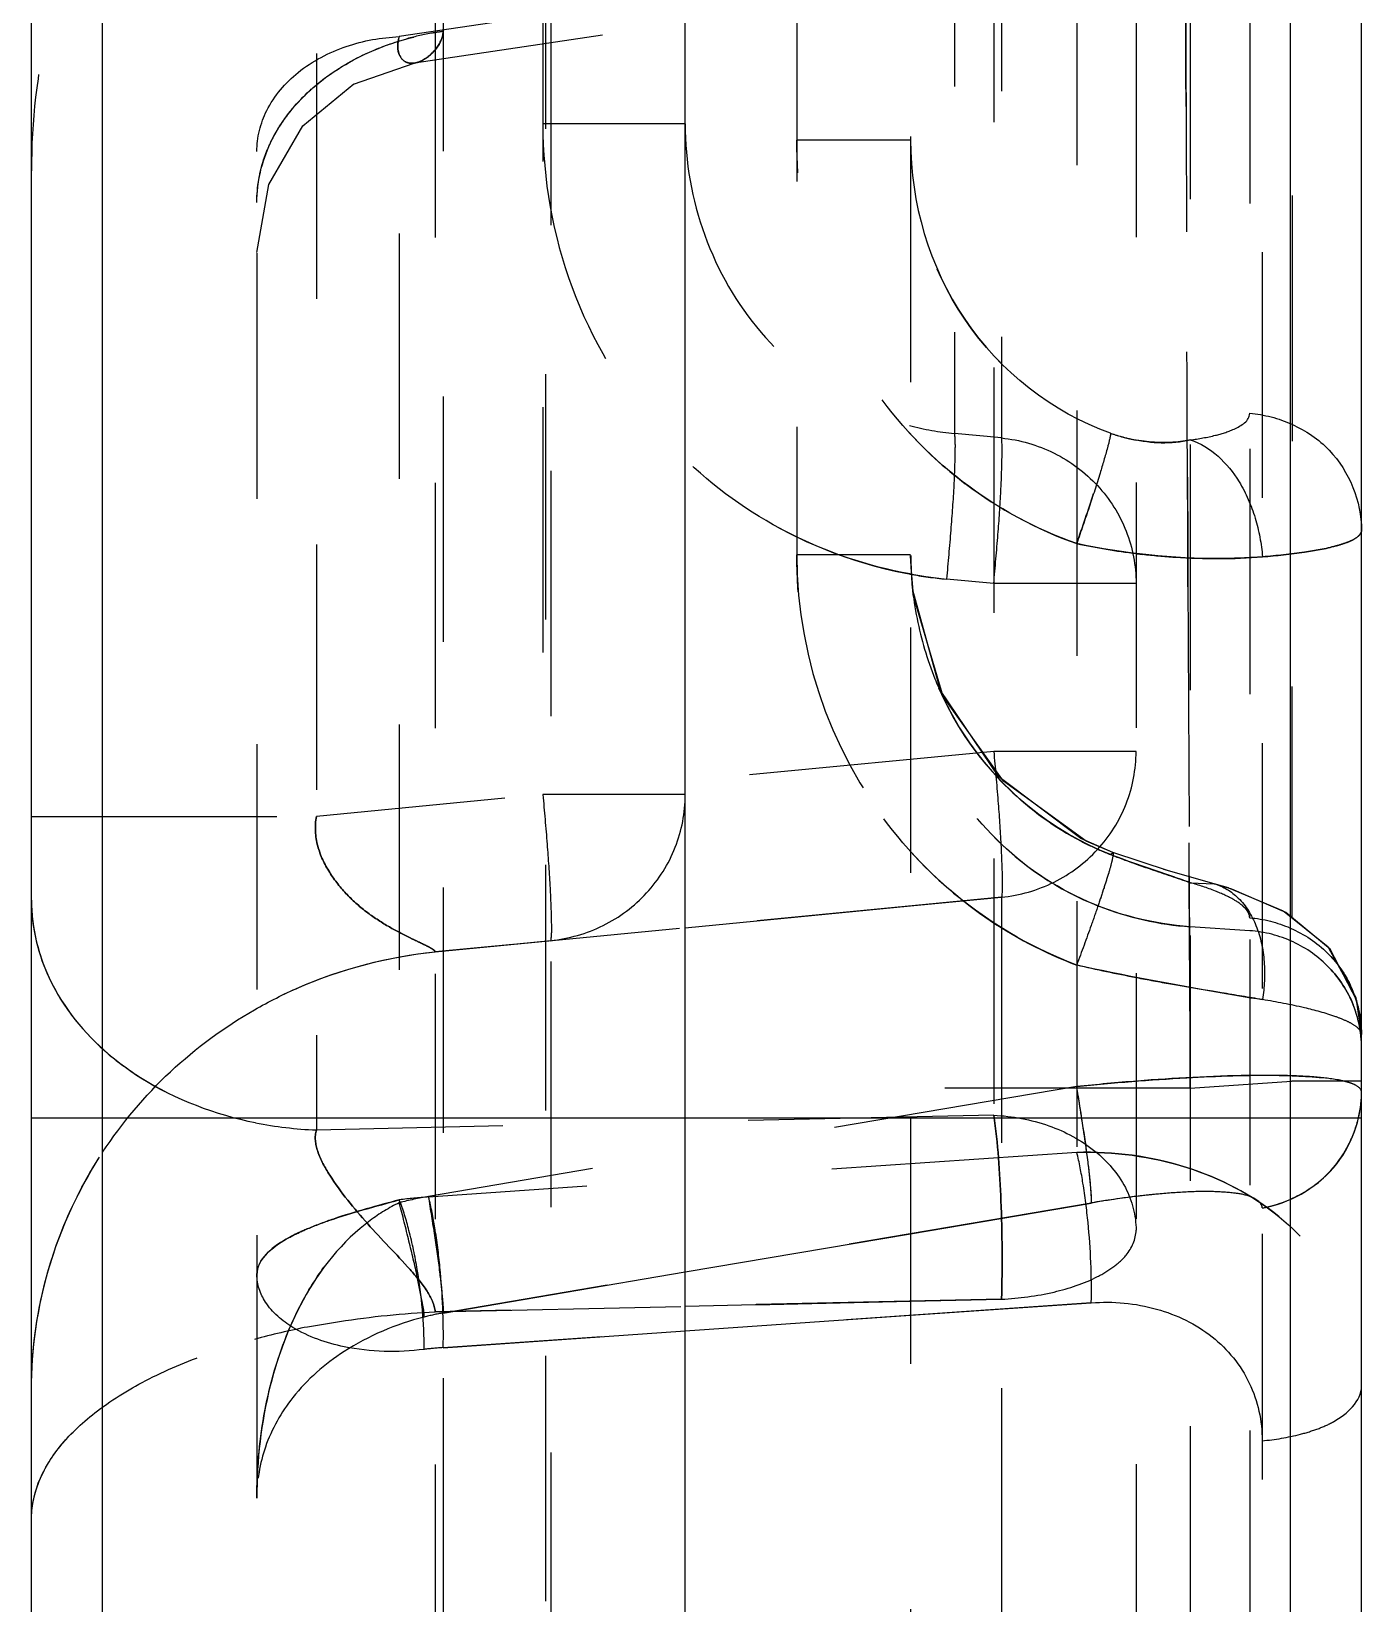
# Model space of a CAD drawing. Header units: millimetres. Extents: x 1727 to 4210, y -6182 to 759.
# Drawn here: x 3012.46 to 3021.31, y -448.94 to -438.48 of the extents above; entities that cross this region are included whole.
import ezdxf

# ---------------------------------------------------------------- set-up
doc = ezdxf.new("R2010")
doc.units = ezdxf.units.MM
doc.header["$LTSCALE"] = 16.335
doc.linetypes.add('HIDDEN', pattern=[0.2, 0.1, -0.1])
doc.layers.get('0').update_dxf_attribs({"linetype": 'CONTINUOUS'})
doc.layers.add('DEFAULT_2', color=8, linetype='HIDDEN')

msp = doc.modelspace()

# ---------------------------------------------------------------- linework, layer by layer
at = {"color": 7, "linetype": 'Continuous'}
for p, q in [((3016.811, -591.714), (3016.811, -415.714)), ((3012.931, -593.711), (3012.935, -415.917)), ((3020.838, -591.503), (3020.838, -415.925)), ((3012.461, -593.626), (3012.461, -416.416)), ((3021.311, -591.003), (3021.311, -416.424)), ((3021.311, -445.714), (3012.461, -445.714))]:
    msp.add_line(p, q, dxfattribs=at)
at = {"layer": 'DEFAULT_2', "color": 8, "linetype": 'HIDDEN'}
for p, q in [((3015.881, -417.893), (3015.881, -589.534)), ((3018.311, -419.579), (3018.311, -587.849)), ((3014.909, -420.224), (3014.909, -446.277)), ((3020.86, -423.239), (3020.847, -444.381)), ((3013.961, -423.623), (3013.961, -577.455)), ((3020.172, -428.163), (3020.172, -589.844)), ((3020.567, -428.191), (3020.567, -581.852)), ((3015.916, -428.337), (3015.916, -474.381)), ((3015.148, -428.418), (3015.148, -581.625)), ((3020.65, -430.15), (3020.65, -579.893)), ((3015.201, -431.11), (3015.201, -578.932)), ((3014.357, -432.094), (3014.357, -445.793)), ((3019.416, -434.47), (3019.416, -445.942)), ((3017.553, -434.579), (3017.553, -441.965)), ((3018.602, -437.215), (3018.602, -441.157)), ((3018.916, -437.246), (3018.916, -441.187)), ((3018.864, -437.451), (3018.864, -445.695)), ((3015.864, -437.714), (3015.864, -443.561)), ((3019.416, -437.844), (3014.909, -438.516)), ((3019.492, -438.023), (3015.009, -438.692)), ((3019.811, -438.216), (3019.811, -457.061)), ((3014.604, -438.832), (3015.008, -438.692)), ((3016.811, -439.097), (3015.864, -439.097)), ((3018.311, -439.205), (3017.553, -439.205)), ((3018.916, -441.187), (3018.602, -441.157)), ((3018.311, -441.965), (3017.553, -441.965)), ((3018.328, -442.231), (3018.311, -441.97)), ((3018.323, -442.189), (3018.311, -441.97)), ((3018.864, -442.156), (3018.55, -442.126)), ((3019.811, -442.156), (3018.864, -442.156)), ((3020.156, -442.139), (3020.165, -444.102)), ((3018.509, -442.868), (3018.326, -442.199)), ((3018.898, -443.442), (3018.509, -442.868)), ((3018.864, -443.273), (3014.357, -443.706)), ((3019.811, -443.273), (3018.864, -443.273)), ((3019.443, -443.852), (3018.898, -443.442)), ((3016.811, -443.561), (3015.864, -443.561)), ((3012.461, -443.706), (3014.357, -443.706)), ((3019.656, -443.946), (3019.443, -443.852)), ((3019.656, -443.946), (3019.48, -443.87)), ((3019.642, -443.96), (3019.656, -443.946)), ((3020.026, -444.069), (3019.656, -443.946)), ((3020.331, -444.154), (3019.996, -444.06)), ((3020.165, -444.102), (3020.165, -444.15)), ((3020.165, -444.15), (3020.172, -445.515)), ((3020.172, -444.147), (3020.331, -444.154)), ((3020.425, -444.182), (3020.331, -444.154)), ((3020.449, -444.19), (3020.331, -444.154)), ((3018.916, -444.244), (3015.148, -444.607)), ((3018.311, -444.302), (3018.916, -444.244)), ((3018.916, -444.244), (3018.916, -457.651)), ((3020.791, -444.336), (3020.429, -444.184)), ((3016.811, -444.447), (3018.311, -444.302)), ((3021.09, -444.576), (3020.797, -444.341)), ((3015.148, -444.607), (3016.811, -444.447)), ((3020.567, -444.467), (3020.172, -444.44)), ((3015.148, -444.607), (3015.916, -444.532)), ((3021.277, -444.917), (3021.094, -444.583)), ((3021.281, -444.932), (3021.102, -444.59)), ((3021.311, -445.151), (3021.278, -444.927)), ((3021.311, -445.151), (3021.281, -444.932)), ((3021.311, -445.15), (3021.311, -445.158)), ((3019.416, -445.504), (3015.104, -446.235)), ((3020.172, -445.515), (3018.311, -445.515)), ((3020.172, -445.515), (3020.846, -445.468)), ((3021.311, -445.468), (3020.846, -445.468)), ((3018.864, -445.695), (3014.357, -445.793)), ((3019.416, -445.942), (3015.104, -446.239)), ((3019.513, -446.279), (3015.201, -447.011)), ((3018.311, -446.483), (3019.513, -446.279)), ((3016.811, -446.737), (3018.311, -446.483)), ((3015.201, -447.011), (3016.811, -446.737)), ((3018.916, -446.919), (3015.148, -447.003)), ((3015.148, -447.003), (3016.811, -446.966)), ((3019.513, -446.943), (3015.201, -447.242)), ((3018.311, -446.932), (3018.916, -446.918)), ((3018.311, -447.026), (3019.513, -446.943)), ((3016.811, -447.13), (3018.311, -447.026)), ((3015.201, -447.242), (3016.811, -447.13))]:
    msp.add_line(p, q, dxfattribs=at)
for points in [[(3013.961, -439.953), (3014.041, -439.501), (3014.268, -439.11), (3014.606, -438.831)], [(3019.48, -443.87), (3018.928, -443.472), (3018.528, -442.907), (3018.328, -442.231)], [(3021.102, -444.59), (3020.808, -444.346), (3020.449, -444.19)]]:
    msp.add_lwpolyline(points, dxfattribs=at)
for centre, radius, start, end in [((3015.452, -440.334), 1.87, 99.8967, 105.2531), ((3015.455, -440.348), 1.884, 97.7573, 99.906), ((3020.359, -439.266), 2.791, 222.0852, 232.8782), ((3018.772, -439.328), 1.837, 255.2051, 264.69), ((3020.005, -440.13), 1.088, 250.4786, 259.7473), ((3005.519, -437.003), 14.731, 340.6234, 341.9904), ((3020.502, -441.966), 2.948, 179.9739, 221.3349), ((3020.506, -441.963), 2.194, 180.1808, 191.1805), ((3020.389, -437.283), 4.709, 258.0718, 262.9606), ((3020.371, -437.426), 4.565, 262.9698, 263.4837), ((3018.825, -439.247), 2.893, 259.6738, 264.5421), ((3020.526, -441.961), 2.214, 191.1643, 201.9889), ((3020.492, -441.974), 2.178, 201.9838, 208.4162), ((3020.44, -442.001), 2.12, 208.4458, 225.8961), ((3020.294, -442.438), 2.003, 223.8144, 248.5705), ((3020.361, -442.117), 1.979, 242.4425, 244.0759), ((3020.346, -442.148), 1.944, 244.0675, 248.7673), ((3020.313, -442.394), 2.051, 248.5699, 266.0646), ((3022.462, -431.154), 13.879, 257.3231, 258.9962), ((3020.553, -445.158), 0.758, 0.6452, 25.9794), ((3020.541, -445.247), 0.77, 6.9962, 21.936), ((3020.556, -445.245), 0.756, 0.0207, 6.9933), ((3020.941, -459.977), 14.553, 94.4197, 96.0167), ((3005.43, -447.872), 14.185, 8.1793, 9.6121), ((3014.46, -443.216), 2.579, 258.6421, 267.7), ((3020.494, -445.523), 0.819, 333.2353, 346.9488), ((3015.478, -448.446), 2.242, 99.616, 104.7112), ((3015.328, -449.522), 3.291, 93.9025, 97.3083), ((3020.581, -452.539), 6.351, 96.9145, 99.6828), ((3020.453, -451.485), 5.289, 95.3416, 96.9153), ((3015.236, -451.936), 4.922, 100.9815, 105.2062), ((3015.439, -448.43), 1.439, 99.531, 104.7065), ((3015.315, -449.16), 1.922, 93.4122, 97.217)]:
    msp.add_arc(centre, radius, start, end, dxfattribs=at)
for points, knots in [([(3020.172, -445.515), (3020.163, -443.699), (3020.147, -440.135), (3020.132, -435.745), (3020.123, -432.388), (3020.118, -430.044), (3020.115, -427.849), (3020.114, -425.824), (3020.115, -423.989), (3020.118, -422.362), (3020.122, -421.143), (3020.126, -420.283), (3020.129, -419.729), (3020.133, -419.236), (3020.137, -418.807), (3020.142, -418.442), (3020.147, -418.142), (3020.152, -417.933), (3020.156, -417.8), (3020.158, -417.723), (3020.162, -417.666), (3020.164, -417.621), (3020.168, -417.601), (3020.169, -417.584), (3020.172, -417.584)], [0, 0, 0, 0, 0.195101, 0.382727, 0.471458, 0.555661, 0.634501, 0.707225, 0.773121, 0.831567, 0.881986, 0.904037, 0.923908, 0.941548, 0.956922, 0.969997, 0.980743, 0.989131, 0.992435, 0.995143, 0.997253, 0.998765, 0.999677, 1, 1, 1, 1]), ([(3014.357, -436.279), (3014.049, -436.369), (3013.474, -436.712), (3012.88, -437.501), (3012.535, -438.426), (3012.461, -439.081), (3012.461, -439.408)], [0, 0, 0, 0, 0.246954, 0.49707, 0.748354, 1, 1, 1, 1]), ([(3020.14, -438.182), (3020.142, -438.508), (3020.147, -439.827), (3020.152, -441.146), (3020.156, -442.139)], [0, 0, 0, 0, 0.247124, 1, 1, 1, 1]), ([(3013.961, -439.619), (3013.961, -439.484), (3014.029, -439.2), (3014.305, -438.847), (3014.712, -438.592), (3015.033, -438.504), (3015.201, -438.481)], [0, 0, 0, 0, 0.2225, 0.460597, 0.721137, 1, 1, 1, 1]), ([(3013.961, -439.281), (3013.961, -439.187), (3014.013, -438.982), (3014.232, -438.729), (3014.549, -438.564), (3014.789, -438.521), (3014.909, -438.516)], [0, 0, 0, 0, 0.211313, 0.457698, 0.730374, 1, 1, 1, 1]), ([(3014.909, -438.516), (3014.895, -438.562), (3014.892, -438.64), (3014.958, -438.693), (3014.992, -438.694), (3015.008, -438.692)], [0, 0, 0, 0, 0.597252, 0.799075, 1, 1, 1, 1]), ([(3014.907, -438.631), (3014.904, -438.624), (3014.894, -438.586), (3014.9, -438.546), (3014.909, -438.516)], [0, 0, 0, 0, 0.206537, 1, 1, 1, 1]), ([(3015.201, -438.481), (3015.198, -438.535), (3015.142, -438.628), (3015.053, -438.685), (3015.008, -438.692)], [0, 0, 0, 0, 0.541541, 1, 1, 1, 1]), ([(3014.312, -438.876), (3014.341, -438.85), (3014.462, -438.748), (3014.601, -438.668), (3014.71, -438.619)], [0, 0, 0, 0, 0.242376, 1, 1, 1, 1]), ([(3015.008, -438.692), (3014.988, -438.695), (3014.942, -438.69), (3014.914, -438.652), (3014.907, -438.631)], [0, 0, 0, 0, 0.475902, 1, 1, 1, 1]), ([(3015.008, -438.692), (3015.021, -438.69), (3015.076, -438.673), (3015.123, -438.634), (3015.151, -438.599)], [0, 0, 0, 0, 0.218484, 1, 1, 1, 1]), ([(3014.052, -439.222), (3014.067, -439.191), (3014.136, -439.063), (3014.231, -438.95), (3014.312, -438.876)], [0, 0, 0, 0, 0.2423, 1, 1, 1, 1]), ([(3015.864, -439.097), (3015.864, -439.465), (3015.995, -440.209), (3016.571, -441.179), (3017.458, -441.878), (3018.184, -442.091), (3018.55, -442.126)], [0, 0, 0, 0, 0.250238, 0.500328, 0.750236, 1, 1, 1, 1]), ([(3016.811, -439.097), (3016.811, -439.348), (3016.9, -439.851), (3017.278, -440.514), (3017.872, -440.986), (3018.358, -441.134), (3018.602, -441.157)], [0, 0, 0, 0, 0.252827, 0.503517, 0.752387, 1, 1, 1, 1]), ([(3013.961, -439.617), (3013.961, -439.516), (3013.985, -439.379), (3014.037, -439.254), (3014.052, -439.222)], [0, 0, 0, 0, 0.74527, 1, 1, 1, 1]), ([(3019.416, -441.89), (3019.143, -441.794), (3018.626, -441.512), (3018.021, -440.871), (3017.64, -440.077), (3017.553, -439.494), (3017.553, -439.205)], [0, 0, 0, 0, 0.249822, 0.499743, 0.749831, 1, 1, 1, 1]), ([(3018.311, -439.205), (3018.311, -439.62), (3018.554, -440.468), (3019.255, -441.018), (3019.642, -441.156)], [0, 0, 0, 0, 0.502735, 1, 1, 1, 1]), ([(3019.642, -441.156), (3019.255, -441.018), (3018.554, -440.468), (3018.311, -439.62), (3018.311, -439.205)], [0, 0, 0, 0, 0.497265, 1, 1, 1, 1]), ([(3020.172, -441.2), (3020.228, -441.193), (3020.329, -441.174), (3020.464, -441.135), (3020.567, -441.073), (3020.567, -441.023)], [0, 0, 0, 0, 0.379491, 0.671491, 1, 1, 1, 1]), ([(3020.567, -441.023), (3020.663, -441.03), (3020.859, -441.083), (3021.187, -441.303), (3021.311, -441.61), (3021.311, -441.801)], [0, 0, 0, 0, 0.247902, 0.50835, 1, 1, 1, 1]), ([(3018.602, -441.157), (3018.607, -441.197), (3018.606, -441.312), (3018.599, -441.526), (3018.578, -441.809), (3018.56, -442.017), (3018.55, -442.126)], [0, 0, 0, 0, 0.12538, 0.352826, 0.662672, 1, 1, 1, 1]), ([(3018.602, -441.157), (3018.607, -441.197), (3018.606, -441.312), (3018.599, -441.526), (3018.578, -441.809), (3018.56, -442.017), (3018.55, -442.126)], [0, 0, 0, 0, 0.12538, 0.352826, 0.662671, 1, 1, 1, 1]), ([(3018.864, -442.156), (3018.874, -442.047), (3018.892, -441.841), (3018.912, -441.561), (3018.919, -441.347), (3018.921, -441.23), (3018.916, -441.187)], [0, 0, 0, 0, 0.337989, 0.638569, 0.867406, 1, 1, 1, 1]), ([(3018.916, -441.187), (3019.036, -441.199), (3019.275, -441.268), (3019.57, -441.488), (3019.766, -441.798), (3019.811, -442.038), (3019.811, -442.156)], [0, 0, 0, 0, 0.252945, 0.504026, 0.752796, 1, 1, 1, 1]), ([(3019.642, -441.156), (3019.638, -441.188), (3019.614, -441.277), (3019.567, -441.441), (3019.497, -441.654), (3019.444, -441.81), (3019.416, -441.89)], [0, 0, 0, 0, 0.126808, 0.357148, 0.666775, 1, 1, 1, 1]), ([(3019.642, -441.156), (3019.689, -441.172), (3019.861, -441.22), (3020.046, -441.228), (3020.172, -441.2)], [0, 0, 0, 0, 0.278023, 1, 1, 1, 1]), ([(3020.172, -441.2), (3020.145, -441.206), (3020.026, -441.224), (3019.904, -441.217), (3019.812, -441.201)], [0, 0, 0, 0, 0.22428, 1, 1, 1, 1]), ([(3020.172, -441.2), (3020.308, -441.243), (3020.489, -441.424), (3020.611, -441.716), (3020.646, -441.891), (3020.652, -441.978)], [0, 0, 0, 0, 0.448091, 0.724582, 1, 1, 1, 1]), ([(3018.307, -442.092), (3018.025, -442.041), (3017.472, -441.854), (3016.999, -441.513), (3016.793, -441.313)], [0, 0, 0, 0, 0.500094, 1, 1, 1, 1]), ([(3021.311, -441.801), (3021.311, -441.825), (3021.271, -441.859), (3021.21, -441.885), (3021.097, -441.92), (3020.91, -441.953), (3020.746, -441.97), (3020.652, -441.978)], [0, 0, 0, 0, 0.100345, 0.185034, 0.296514, 0.599245, 1, 1, 1, 1]), ([(3020.652, -441.978), (3020.746, -441.97), (3020.91, -441.953), (3021.097, -441.92), (3021.21, -441.885), (3021.271, -441.859), (3021.311, -441.825), (3021.311, -441.801)], [0, 0, 0, 0, 0.400755, 0.703486, 0.814966, 0.899654, 1, 1, 1, 1]), ([(3019.416, -444.695), (3019.143, -444.592), (3018.626, -444.298), (3018.024, -443.645), (3017.641, -442.844), (3017.553, -442.257), (3017.553, -441.965)], [0, 0, 0, 0, 0.249834, 0.499789, 0.749866, 1, 1, 1, 1]), ([(3019.642, -443.96), (3019.255, -443.81), (3018.562, -443.243), (3018.312, -442.39), (3018.311, -441.97)], [0, 0, 0, 0, 0.497715, 1, 1, 1, 1]), ([(3020.652, -441.978), (3020.562, -441.985), (3020.148, -442.002), (3019.732, -441.957), (3019.416, -441.89)], [0, 0, 0, 0, 0.219776, 1, 1, 1, 1]), ([(3019.853, -441.961), (3019.925, -441.969), (3020.191, -441.993), (3020.459, -441.994), (3020.652, -441.978)], [0, 0, 0, 0, 0.272443, 1, 1, 1, 1]), ([(3020.172, -444.44), (3019.924, -444.423), (3019.432, -444.298), (3018.817, -443.859), (3018.407, -443.23), (3018.311, -442.738), (3018.311, -442.496)], [0, 0, 0, 0, 0.252965, 0.5041, 0.752866, 1, 1, 1, 1]), ([(3018.864, -443.273), (3018.874, -443.383), (3018.892, -443.59), (3018.912, -443.871), (3018.92, -444.085), (3018.922, -444.202), (3018.916, -444.244)], [0, 0, 0, 0, 0.339206, 0.640452, 0.868954, 1, 1, 1, 1]), ([(3018.916, -444.244), (3019.036, -444.232), (3019.275, -444.163), (3019.57, -443.942), (3019.766, -443.632), (3019.811, -443.392), (3019.811, -443.273)], [0, 0, 0, 0, 0.252752, 0.503762, 0.752613, 1, 1, 1, 1]), ([(3015.864, -443.561), (3015.874, -443.671), (3015.892, -443.878), (3015.912, -444.16), (3015.92, -444.374), (3015.922, -444.491), (3015.916, -444.533)], [0, 0, 0, 0, 0.339613, 0.641074, 0.869466, 1, 1, 1, 1]), ([(3015.916, -444.533), (3016.036, -444.52), (3016.275, -444.452), (3016.57, -444.231), (3016.766, -443.921), (3016.811, -443.68), (3016.811, -443.561)], [0, 0, 0, 0, 0.252688, 0.503674, 0.752552, 1, 1, 1, 1]), ([(3014.357, -443.706), (3014.345, -443.771), (3014.354, -443.906), (3014.439, -444.081), (3014.556, -444.229), (3014.694, -444.349), (3014.837, -444.441), (3014.954, -444.502), (3015.039, -444.542), (3015.089, -444.566), (3015.125, -444.585), (3015.144, -444.599), (3015.148, -444.607)], [0, 0, 0, 0, 0.153683, 0.304485, 0.451371, 0.593467, 0.728639, 0.850448, 0.903323, 0.947676, 0.980612, 1, 1, 1, 1]), ([(3015.148, -444.607), (3015.144, -444.599), (3015.125, -444.585), (3015.089, -444.566), (3015.039, -444.542), (3014.954, -444.502), (3014.837, -444.441), (3014.694, -444.349), (3014.556, -444.229), (3014.439, -444.081), (3014.354, -443.906), (3014.345, -443.771), (3014.357, -443.706)], [0, 0, 0, 0, 0.019388, 0.052324, 0.096677, 0.149552, 0.271361, 0.406533, 0.548629, 0.695515, 0.846317, 1, 1, 1, 1]), ([(3018.288, -443.914), (3018.44, -444.087), (3018.788, -444.397), (3019.2, -444.614), (3019.416, -444.695)], [0, 0, 0, 0, 0.50028, 1, 1, 1, 1]), ([(3019.656, -443.946), (3019.661, -443.948), (3019.655, -443.977), (3019.649, -444.014), (3019.626, -444.091), (3019.596, -444.187), (3019.557, -444.304), (3019.497, -444.476), (3019.449, -444.607), (3019.416, -444.695)], [0, 0, 0, 0, 0.020129, 0.078124, 0.174648, 0.307016, 0.467233, 0.643345, 1, 1, 1, 1]), ([(3019.656, -443.946), (3019.661, -443.948), (3019.655, -443.977), (3019.649, -444.014), (3019.626, -444.091), (3019.596, -444.186), (3019.557, -444.304), (3019.497, -444.476), (3019.449, -444.607), (3019.416, -444.695)], [0, 0, 0, 0, 0.020101, 0.078073, 0.174587, 0.306958, 0.467188, 0.643318, 1, 1, 1, 1]), ([(3020.172, -444.147), (3020.133, -444.133), (3019.956, -444.072), (3019.778, -444.013), (3019.642, -443.96)], [0, 0, 0, 0, 0.219418, 1, 1, 1, 1]), ([(3019.812, -444.023), (3019.845, -444.035), (3019.965, -444.076), (3020.085, -444.116), (3020.172, -444.147)], [0, 0, 0, 0, 0.272538, 1, 1, 1, 1]), ([(3020.567, -444.381), (3020.567, -444.359), (3020.537, -444.308), (3020.453, -444.252), (3020.328, -444.195), (3020.228, -444.163), (3020.172, -444.147)], [0, 0, 0, 0, 0.13635, 0.342571, 0.631255, 1, 1, 1, 1]), ([(3020.331, -444.154), (3020.391, -444.171), (3020.511, -444.246), (3020.625, -444.437), (3020.674, -444.674), (3020.665, -444.842), (3020.652, -444.925)], [0, 0, 0, 0, 0.205279, 0.447178, 0.721553, 1, 1, 1, 1]), ([(3012.461, -444.263), (3012.461, -444.451), (3012.566, -444.864), (3013.005, -445.37), (3013.638, -445.698), (3014.118, -445.783), (3014.357, -445.793)], [0, 0, 0, 0, 0.21232, 0.459254, 0.731606, 1, 1, 1, 1]), ([(3012.461, -444.263), (3012.461, -444.444), (3012.556, -444.838), (3012.813, -445.149), (3012.972, -445.286)], [0, 0, 0, 0, 0.463562, 1, 1, 1, 1]), ([(3020.52, -444.301), (3020.527, -444.307), (3020.549, -444.329), (3020.567, -444.359), (3020.567, -444.381)], [0, 0, 0, 0, 0.30616, 1, 1, 1, 1]), ([(3020.567, -444.381), (3020.66, -444.387), (3020.85, -444.437), (3021.101, -444.602), (3021.27, -444.856), (3021.31, -445.055), (3021.311, -445.151)], [0, 0, 0, 0, 0.237968, 0.49372, 0.754214, 1, 1, 1, 1]), ([(3021.311, -445.244), (3021.311, -445.147), (3021.273, -444.951), (3021.109, -444.699), (3020.863, -444.524), (3020.666, -444.473), (3020.567, -444.467)], [0, 0, 0, 0, 0.247134, 0.4959, 0.747035, 1, 1, 1, 1]), ([(3012.461, -447.521), (3012.461, -447.173), (3012.596, -446.446), (3013.192, -445.498), (3014.094, -444.839), (3014.803, -444.642), (3015.148, -444.607)], [0, 0, 0, 0, 0.241899, 0.500441, 0.758963, 1, 1, 1, 1]), ([(3013.945, -444.993), (3014.041, -444.938), (3014.419, -444.747), (3014.837, -444.639), (3015.148, -444.607)], [0, 0, 0, 0, 0.26103, 1, 1, 1, 1]), ([(3020.652, -444.925), (3020.561, -444.91), (3020.148, -444.842), (3019.735, -444.767), (3019.416, -444.695)], [0, 0, 0, 0, 0.220091, 1, 1, 1, 1]), ([(3019.813, -444.778), (3019.889, -444.793), (3020.168, -444.845), (3020.448, -444.891), (3020.652, -444.925)], [0, 0, 0, 0, 0.272141, 1, 1, 1, 1]), ([(3012.935, -445.941), (3013.063, -445.746), (3013.366, -445.386), (3013.744, -445.108), (3013.945, -444.993)], [0, 0, 0, 0, 0.501757, 1, 1, 1, 1]), ([(3021.311, -445.158), (3021.311, -445.134), (3021.271, -445.097), (3021.209, -445.066), (3021.097, -445.021), (3020.91, -444.972), (3020.746, -444.941), (3020.652, -444.925)], [0, 0, 0, 0, 0.10276, 0.188844, 0.301187, 0.603269, 1, 1, 1, 1]), ([(3012.972, -445.286), (3013.04, -445.343), (3013.334, -445.558), (3013.684, -445.69), (3013.952, -445.744)], [0, 0, 0, 0, 0.245325, 1, 1, 1, 1]), ([(3019.416, -445.504), (3019.66, -445.478), (3020.108, -445.443), (3020.636, -445.423), (3020.977, -445.436), (3021.134, -445.453), (3021.227, -445.476), (3021.278, -445.494), (3021.311, -445.523), (3021.311, -445.542)], [0, 0, 0, 0, 0.381151, 0.700179, 0.82159, 0.912164, 0.945118, 0.97001, 1, 1, 1, 1]), ([(3020.761, -445.43), (3020.693, -445.429), (3020.379, -445.43), (3020.065, -445.448), (3019.82, -445.467)], [0, 0, 0, 0, 0.216468, 1, 1, 1, 1]), ([(3021.168, -445.462), (3021.111, -445.451), (3020.975, -445.436), (3020.839, -445.431), (3020.761, -445.43)], [0, 0, 0, 0, 0.427646, 1, 1, 1, 1]), ([(3019.513, -446.279), (3019.516, -446.248), (3019.508, -446.156), (3019.491, -445.985), (3019.457, -445.758), (3019.431, -445.591), (3019.416, -445.504)], [0, 0, 0, 0, 0.119795, 0.348763, 0.662185, 1, 1, 1, 1]), ([(3021.311, -445.542), (3021.311, -445.523), (3021.278, -445.494), (3021.226, -445.476), (3021.189, -445.467), (3021.168, -445.462)], [0, 0, 0, 0, 0.34076, 0.624375, 1, 1, 1, 1]), ([(3020.65, -446.312), (3020.829, -446.281), (3021.175, -446.092), (3021.311, -445.721), (3021.311, -445.542)], [0, 0, 0, 0, 0.503794, 1, 1, 1, 1]), ([(3021.292, -445.708), (3021.295, -445.695), (3021.306, -445.64), (3021.311, -445.584), (3021.311, -445.542)], [0, 0, 0, 0, 0.256779, 1, 1, 1, 1]), ([(3018.864, -445.695), (3018.892, -445.884), (3018.918, -446.292), (3018.923, -446.701), (3018.916, -446.919)], [0, 0, 0, 0, 0.465818, 1, 1, 1, 1]), ([(3018.916, -446.918), (3018.923, -446.7), (3018.918, -446.292), (3018.892, -445.883), (3018.864, -445.695)], [0, 0, 0, 0, 0.534256, 1, 1, 1, 1]), ([(3018.864, -445.695), (3018.988, -445.7), (3019.229, -445.744), (3019.54, -445.91), (3019.757, -446.157), (3019.811, -446.363), (3019.811, -446.46)], [0, 0, 0, 0, 0.279767, 0.542323, 0.780392, 1, 1, 1, 1]), ([(3014.357, -445.793), (3014.343, -445.838), (3014.361, -445.951), (3014.482, -446.162), (3014.695, -446.423), (3014.932, -446.662), (3015.092, -446.851), (3015.143, -446.954), (3015.148, -447.003)], [0, 0, 0, 0, 0.096438, 0.21651, 0.4948, 0.776435, 0.899791, 1, 1, 1, 1]), ([(3015.148, -447.003), (3015.143, -446.954), (3015.092, -446.851), (3014.932, -446.662), (3014.695, -446.423), (3014.482, -446.162), (3014.361, -445.951), (3014.343, -445.838), (3014.357, -445.793)], [0, 0, 0, 0, 0.100209, 0.223565, 0.5052, 0.783489, 0.903562, 1, 1, 1, 1]), ([(3012.461, -447.521), (3012.461, -447.252), (3012.54, -446.693), (3012.778, -446.181), (3012.935, -445.941)], [0, 0, 0, 0, 0.484426, 1, 1, 1, 1]), ([(3019.416, -445.942), (3019.662, -445.935), (3020.147, -445.998), (3020.78, -446.324), (3021.213, -446.851), (3021.311, -447.286), (3021.311, -447.497)], [0, 0, 0, 0, 0.271692, 0.52771, 0.767249, 1, 1, 1, 1]), ([(3020.761, -446.369), (3020.582, -446.222), (3020.145, -445.998), (3019.662, -445.935), (3019.416, -445.942)], [0, 0, 0, 0, 0.485194, 1, 1, 1, 1]), ([(3019.513, -446.943), (3019.517, -446.765), (3019.505, -446.498), (3019.463, -446.165), (3019.434, -446.01), (3019.416, -445.942)], [0, 0, 0, 0, 0.529385, 0.792271, 1, 1, 1, 1]), ([(3019.513, -446.943), (3019.517, -446.765), (3019.505, -446.498), (3019.463, -446.165), (3019.434, -446.01), (3019.416, -445.942)], [0, 0, 0, 0, 0.529387, 0.792272, 1, 1, 1, 1]), ([(3019.506, -446.131), (3019.504, -446.111), (3019.494, -446.019), (3019.481, -445.927), (3019.471, -445.854)], [0, 0, 0, 0, 0.20988, 1, 1, 1, 1]), ([(3019.513, -446.279), (3019.515, -446.261), (3019.512, -446.211), (3019.509, -446.162), (3019.506, -446.131)], [0, 0, 0, 0, 0.361731, 1, 1, 1, 1]), ([(3013.961, -446.757), (3013.961, -446.653), (3014.11, -446.537), (3014.29, -446.452), (3014.54, -446.355), (3014.753, -446.302), (3014.909, -446.258)], [0, 0, 0, 0, 0.280063, 0.403033, 0.558368, 1, 1, 1, 1]), ([(3014.909, -446.258), (3014.762, -446.297), (3014.559, -446.351), (3014.313, -446.442), (3014.124, -446.528), (3013.961, -446.647), (3013.961, -446.757)], [0, 0, 0, 0, 0.413514, 0.573329, 0.70281, 1, 1, 1, 1]), ([(3015.074, -447.253), (3015.075, -447.076), (3015.05, -446.808), (3014.981, -446.478), (3014.935, -446.324), (3014.909, -446.258)], [0, 0, 0, 0, 0.526906, 0.790013, 1, 1, 1, 1]), ([(3015.074, -447.253), (3015.075, -447.076), (3015.05, -446.808), (3014.981, -446.478), (3014.935, -446.324), (3014.909, -446.259)], [0, 0, 0, 0, 0.526901, 0.790015, 1, 1, 1, 1]), ([(3015.201, -447.011), (3015.204, -446.98), (3015.195, -446.888), (3015.178, -446.717), (3015.145, -446.49), (3015.118, -446.322), (3015.104, -446.235)], [0, 0, 0, 0, 0.119549, 0.348735, 0.662352, 1, 1, 1, 1]), ([(3015.201, -447.242), (3015.205, -447.063), (3015.193, -446.796), (3015.151, -446.462), (3015.121, -446.307), (3015.104, -446.239)], [0, 0, 0, 0, 0.529916, 0.792669, 1, 1, 1, 1]), ([(3015.201, -447.242), (3015.205, -447.063), (3015.193, -446.796), (3015.151, -446.462), (3015.121, -446.307), (3015.104, -446.239)], [0, 0, 0, 0, 0.529914, 0.792668, 1, 1, 1, 1]), ([(3020.65, -446.312), (3020.65, -446.273), (3020.562, -446.226), (3020.45, -446.21), (3020.306, -446.2), (3020.136, -446.205), (3019.867, -446.225), (3019.657, -446.254), (3019.513, -446.279)], [0, 0, 0, 0, 0.098738, 0.190204, 0.311151, 0.458426, 0.626686, 1, 1, 1, 1]), ([(3020.65, -446.312), (3020.679, -446.307), (3020.799, -446.278), (3020.912, -446.222), (3020.988, -446.168)], [0, 0, 0, 0, 0.240324, 1, 1, 1, 1]), ([(3013.961, -448.243), (3013.961, -448.06), (3013.992, -447.691), (3014.115, -447.241), (3014.276, -446.9), (3014.435, -446.655), (3014.644, -446.437), (3014.816, -446.324), (3014.909, -446.277)], [0, 0, 0, 0, 0.240075, 0.482684, 0.606522, 0.733271, 0.864289, 1, 1, 1, 1]), ([(3014.909, -446.277), (3014.841, -446.31), (3014.578, -446.471), (3014.379, -446.722), (3014.269, -446.926)], [0, 0, 0, 0, 0.245594, 1, 1, 1, 1]), ([(3015.074, -447.038), (3015.075, -447.007), (3015.057, -446.918), (3015.026, -446.75), (3014.972, -446.527), (3014.931, -446.363), (3014.909, -446.278)], [0, 0, 0, 0, 0.118692, 0.347534, 0.661469, 1, 1, 1, 1]), ([(3018.916, -446.919), (3019.033, -446.913), (3019.252, -446.885), (3019.505, -446.802), (3019.661, -446.708), (3019.766, -446.615), (3019.811, -446.52), (3019.811, -446.46)], [0, 0, 0, 0, 0.327509, 0.612309, 0.73173, 0.834671, 1, 1, 1, 1]), ([(3015.074, -447.253), (3014.898, -447.276), (3014.593, -447.269), (3014.226, -447.143), (3014.013, -446.967), (3013.961, -446.82), (3013.961, -446.757)], [0, 0, 0, 0, 0.398042, 0.671051, 0.85751, 1, 1, 1, 1]), ([(3019.513, -446.943), (3019.658, -446.932), (3019.947, -446.958), (3020.331, -447.142), (3020.593, -447.463), (3020.65, -447.73), (3020.65, -447.861)], [0, 0, 0, 0, 0.266558, 0.519246, 0.760069, 1, 1, 1, 1]), ([(3012.461, -448.387), (3012.461, -448.305), (3012.497, -448.126), (3012.653, -447.874), (3012.91, -447.64), (3013.255, -447.431), (3013.677, -447.259), (3014.309, -447.082), (3014.811, -447.019), (3015.148, -447.003)], [0, 0, 0, 0, 0.075967, 0.163725, 0.269359, 0.39401, 0.535613, 0.688446, 1, 1, 1, 1]), ([(3015.074, -447.038), (3014.886, -447.086), (3014.561, -447.222), (3014.199, -447.537), (3014.002, -447.885), (3013.961, -448.128), (3013.961, -448.243)], [0, 0, 0, 0, 0.33003, 0.589908, 0.804209, 1, 1, 1, 1]), ([(3014.299, -447.104), (3014.369, -447.09), (3014.65, -447.042), (3014.935, -447.013), (3015.148, -447.003)], [0, 0, 0, 0, 0.252442, 1, 1, 1, 1]), ([(3020.65, -447.861), (3020.736, -447.854), (3020.862, -447.833), (3021.02, -447.784), (3021.18, -447.715), (3021.311, -447.598), (3021.311, -447.497)], [0, 0, 0, 0, 0.323859, 0.478778, 0.619867, 1, 1, 1, 1]), ([(3012.589, -447.985), (3012.599, -447.97), (3012.642, -447.907), (3012.692, -447.85), (3012.733, -447.808)], [0, 0, 0, 0, 0.237355, 1, 1, 1, 1]), ([(3012.461, -448.387), (3012.461, -448.354), (3012.472, -448.212), (3012.53, -448.076), (3012.589, -447.985)], [0, 0, 0, 0, 0.232705, 1, 1, 1, 1])]:
    msp.add_open_spline(points, degree=3, knots=knots, dxfattribs=at)
for points in [[(3015.151, -438.599), (3015.178, -438.566), (3015.198, -438.524), (3015.201, -438.481)], [(3014.71, -438.619), (3014.791, -438.583), (3014.875, -438.553), (3014.96, -438.53)], [(3018.675, -441.491), (3018.899, -441.66), (3019.151, -441.797), (3019.416, -441.89)], [(3018.965, -443.523), (3019.107, -443.661), (3019.27, -443.78), (3019.445, -443.871)], [(3019.642, -443.96), (3019.698, -443.982), (3019.755, -444.003), (3019.812, -444.023)], [(3021.096, -444.627), (3021.152, -444.685), (3021.199, -444.753), (3021.235, -444.825)], [(3021.096, -444.713), (3021.164, -444.783), (3021.219, -444.868), (3021.256, -444.959)], [(3020.988, -446.168), (3021.087, -446.097), (3021.17, -446.001), (3021.225, -445.892)], [(3014.269, -446.926), (3014.172, -447.104), (3014.1, -447.298), (3014.05, -447.495)], [(3016.811, -446.966), (3017.311, -446.955), (3017.811, -446.943), (3018.311, -446.932)], [(3014.05, -447.495), (3013.989, -447.738), (3013.961, -447.992), (3013.961, -448.243)]]:
    msp.add_open_spline(points, degree=3, dxfattribs=at)

doc.saveas('drawing.dxf')
